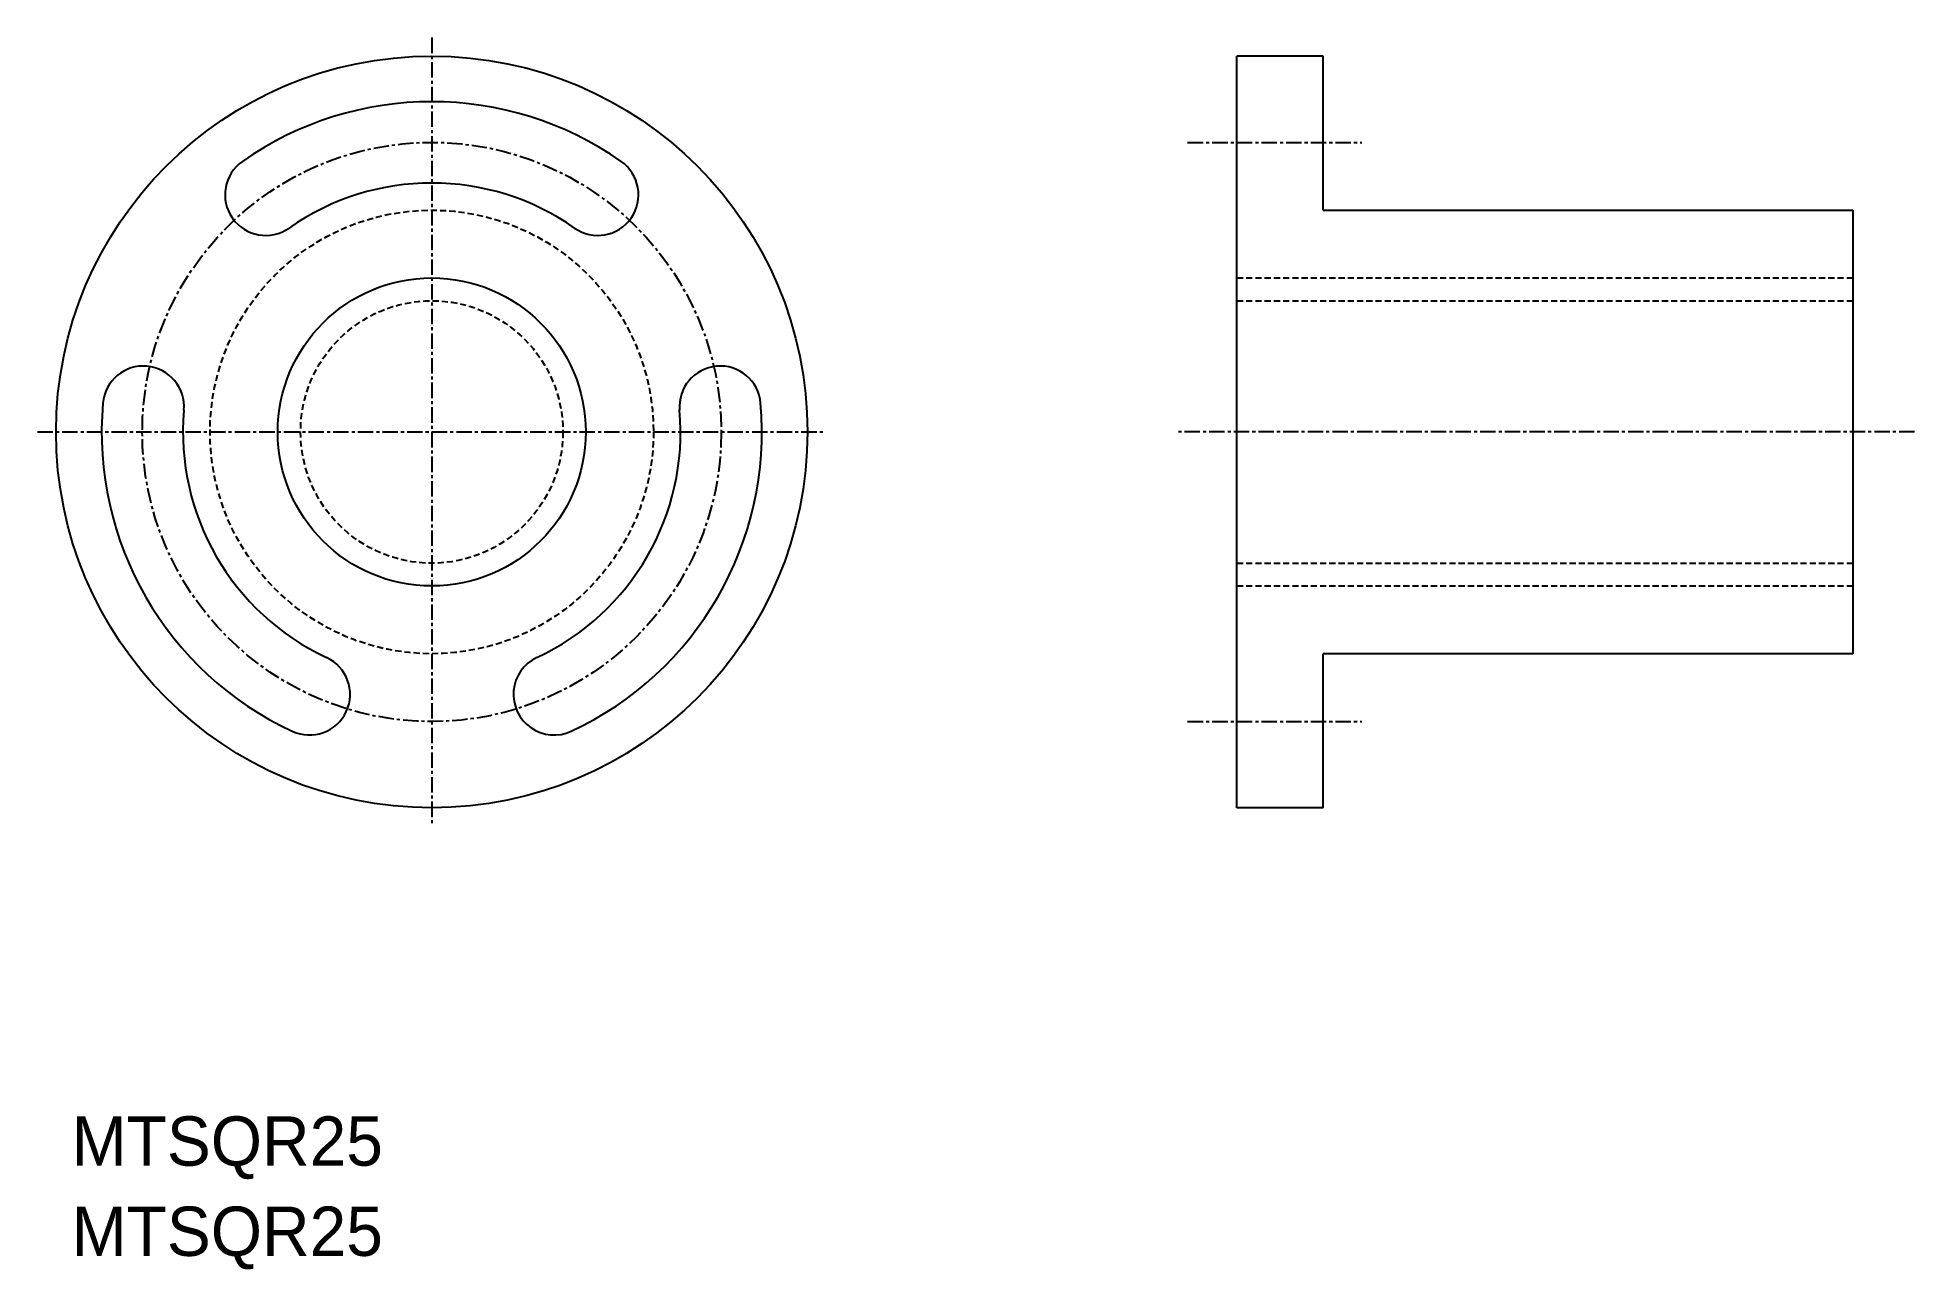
# Model space of a CAD drawing. Extents: x 441 to 594, y 139 to 239.
import ezdxf

# ---------------------------------------------------------------- set-up
doc = ezdxf.new("R2010")
doc.units = 0
doc.linetypes.add('CENTER', pattern=[2, 1.25, -0.25, 0.25, -0.25])
doc.linetypes.add('DASHED', pattern=[0.75, 0.5, -0.25])
doc.layers.get('0').update_dxf_attribs({"linetype": 'CONTINUOUS'})
doc.layers.add('CENTER', color=1, linetype='CENTER')

msp = doc.modelspace()

# ---------------------------------------------------------------- linework, layer by layer
at = {"color": 7, "linetype": 'CONTINUOUS'}
for p, q in [((538.55, 176.44), (538.55, 237.44)), ((545.55, 237.44), (538.55, 237.44)), ((545.55, 224.94), (545.55, 237.44)), ((545.55, 224.94), (588.55, 224.94)), ((588.55, 224.94), (588.55, 188.94)), ((588.55, 188.94), (545.55, 188.94)), ((545.55, 176.44), (545.55, 188.94)), ((545.55, 176.44), (538.55, 176.44))]:
    msp.add_line(p, q, dxfattribs=at)
at = {"color": 3, "linetype": 'DASHED'}
for p, q in [((538.55, 219.44), (588.55, 219.44)), ((538.55, 217.59), (588.55, 217.59)), ((538.55, 196.29), (588.55, 196.29)), ((538.55, 194.44), (588.55, 194.44))]:
    msp.add_line(p, q, dxfattribs=at)
at = {"color": 7, "linetype": 'CONTINUOUS'}
for radius in [30.5, 12.5]:
    msp.add_circle((473.19, 206.94), radius, dxfattribs=at)
at = {"color": 3, "linetype": 'DASHED'}
for radius in [18, 10.65]:
    msp.add_circle((473.19, 206.94), radius, dxfattribs=at)
at = {"color": 7, "linetype": 'CONTINUOUS'}
for centre, radius, start, end in [((473.19, 206.94), 26.8, 55, 125), ((459.71, 226.19), 3.3, 125, 305), ((486.67, 226.19), 3.3, 235, 55), ((473.19, 206.94), 20.2, 55, 125), ((449.78, 208.99), 3.3, 355, 175), ((496.6, 208.99), 3.3, 5, 185), ((473.19, 206.94), 26.8, 175, 245), ((473.19, 206.94), 26.8, 295, 5), ((473.19, 206.94), 20.2, 175, 245), ((473.19, 206.94), 20.2, 295, 5), ((463.26, 185.65), 3.3, 245, 65), ((483.12, 185.65), 3.3, 115, 295)]:
    msp.add_arc(centre, radius, start, end, dxfattribs=at)
at = {"layer": 'CENTER', "color": 1, "linetype": 'CENTER'}
for p, q in [((473.19, 238.94), (473.19, 174.94)), ((534.55, 230.44), (548.69, 230.44)), ((441.19, 206.94), (505.19, 206.94)), ((593.55, 206.94), (533.55, 206.94)), ((534.55, 183.44), (548.69, 183.44))]:
    msp.add_line(p, q, dxfattribs=at)
msp.add_circle((473.19, 206.94), 23.5, dxfattribs=at)

# ---------------------------------------------------------------- texts
at = {"color": 7, "linetype": 'CONTINUOUS'}
for p in [(443.96, 147.4), (443.96, 140.08)]:
    msp.add_text('MTSQR25', height=4, dxfattribs=at).set_placement(p)

doc.saveas('drawing.dxf')
